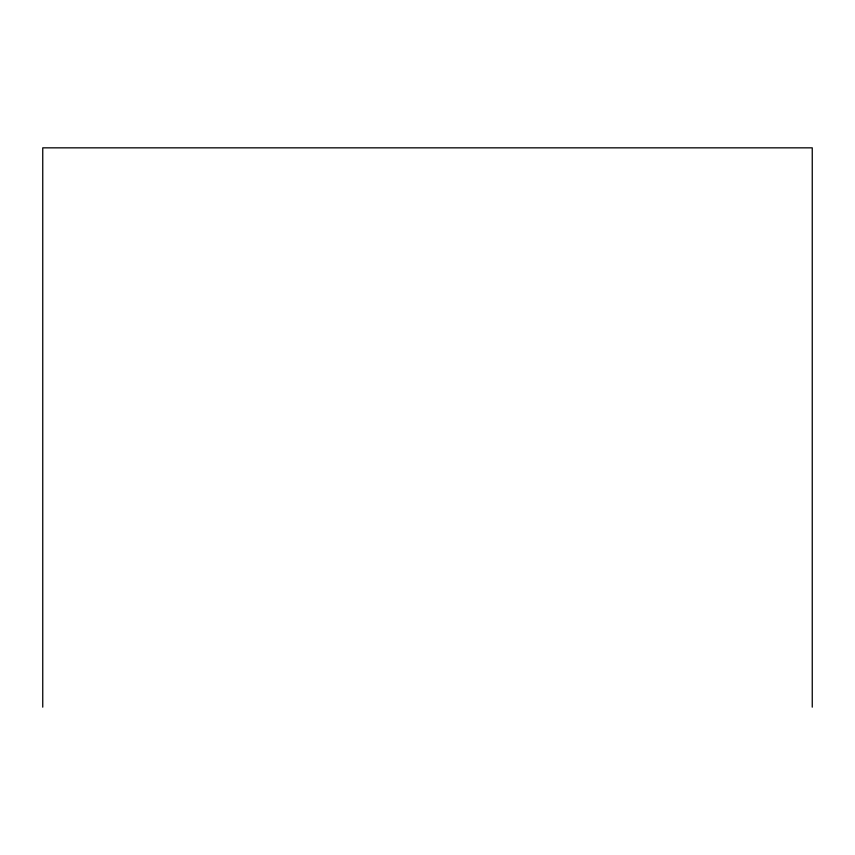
<?xml version="1.0" encoding="UTF-8"?>
<svg xmlns="http://www.w3.org/2000/svg" width="855" height="855" viewBox="0 0 855 855"><rect width="100%" height="100%" fill="white"/><g stroke="black" fill="none" stroke-linecap="round" stroke-linejoin="round"><path stroke-width="1.28" d="M812.25 707.16L812.25 147.84L42.75 147.84L42.75 707.16"/></g></svg>
